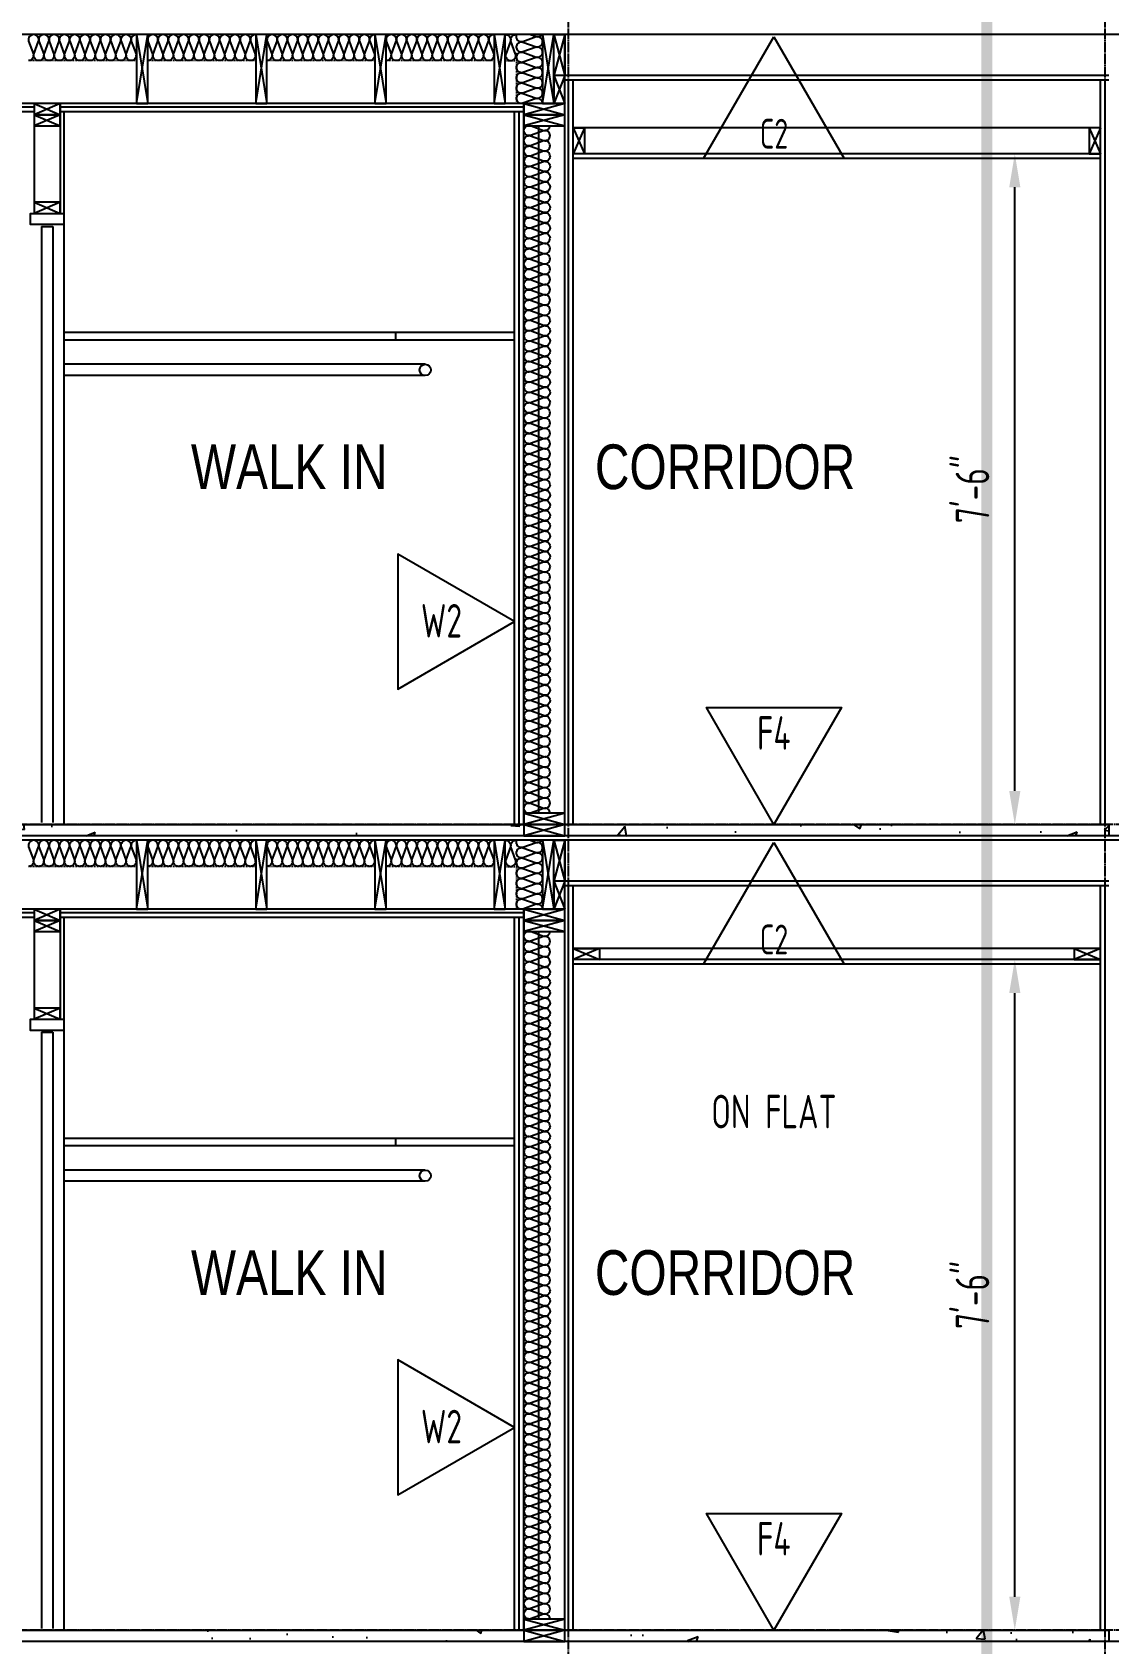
# Model space of a CAD drawing. Extents: x -2060 to 2145, y -590 to 992.
# Drawn here: x 1380 to 1524.5, y 18.5 to 234.7 of the extents above; entities that cross this region are included whole.
import ezdxf
from ezdxf.enums import TextEntityAlignment as Align

# ---------------------------------------------------------------- set-up
doc = ezdxf.new("R2010")
doc.units = 0
doc.header["$MEASUREMENT"] = 0
doc.linetypes.add('GRIDLINE', pattern=[1.53125, 1.375, -0.0625, 0.03125, -0.0625])
doc.linetypes.add('HIDDEN2', pattern=[0.1875, 0.125, -0.0625])
doc.layers.get('0').update_dxf_attribs({"linetype": 'CONTINUOUS'})
doc.layers.get('DEFPOINTS').update_dxf_attribs({"linetype": 'CONTINUOUS'})
for name, color, linetype in [('3', 85, 'CONTINUOUS'), ('DETAIL', 171, 'CONTINUOUS'), ('DIMENSIONS', 20, 'CONTINUOUS'), ('FURNITURE', 51, 'CONTINUOUS'), ('GRIDLINES', 65, 'GRIDLINE'), ('HATCH', 92, 'CONTINUOUS'), ('HIDDEN', 64, 'HIDDEN2'), ('STAIRS', 101, 'CONTINUOUS'), ('TEXT', 82, 'CONTINUOUS'), ('WALL', 215, 'CONTINUOUS')]:
    doc.layers.add(name, color=color, linetype=linetype)
doc.styles.add('48-AT', font='architxt.shx', dxfattribs={"width": 0.8, "height": 4.5})
doc.styles.add('48-ATT', font='archtitl.shx', dxfattribs={"width": 0.8, "height": 6})
doc.styles.add('AT', font='architxt.shx', dxfattribs={"width": 0.8})
doc.dimstyles.new('DIM48', dxfattribs={"dimscale": 48, "dimtxt": 0.09375, "dimasz": 0.09375, "dimexe": 0.0625, "dimexo": 0.0625, "dimgap": 0.0625, "dimtad": 1, "dimtoh": 1, "dimdec": 3, "dimzin": 3, "dimdsep": 46, "dimlunit": 4, "dimtxsty": 'AT', "dimcen": 0.09375, "dimdle": 0.0625, "dimclrd": 256, "dimclre": 256, "dimclrt": 82, "dimadec": 0, "dimazin": 0, "dimtfac": 1, "dimtdec": 3, "dimtofl": 0, "dimtmove": 2, "dimatfit": 3, "dimfxl": 1, "dimfrac": 2, "dimtolj": 1, "dimtzin": 0, "dimlwd": -1, "dimlwe": -1, "dimarcsym": 0})
pattern_1 = [(50, (1217.022, 59.328), (14.3452, -1.25504), [1.5, -16.5]), (355, (1217.022, 59.328), (-2.775, 15.04384), [1.2, -13.2]), (100.4514, (1218.217, 59.224), (11.5702, 13.7888), [1.2748, -14.02284]), (46.184, (1217.022, 63.328), (21.3448, -3.3104), [2.25, -24.75]), (96.6356, (1218.8, 63.052), (18.6933, 19.4824), [1.9122, -21.0343]), (351.184, (1217.022, 63.328), (18.6932, 19.4824), [1.8, -19.8]), (21, (1219.022, 62.328), (11.93814, -8.0524), [1.5, -16.5]), (326, (1219.022, 62.328), (4.8663, 14.503), [1.2, -13.2]), (71.4514, (1220.016, 61.657), (16.80445, 6.4506), [1.2748, -14.02284]), (37.5, (1217.0216, 59.328), (0.2432, 6.65788), [0, -13.04, 0, -13.4, 0, -13.25]), (7.5, (1217.0216, 59.328), (5.26139, 7.88823), [0, -7.64, 0, -12.74, 0, -5.05]), (327.5, (1212.5616, 59.328), (10.67645, -0.4511), [0, -5, 0, -15.6, 0, -20.7]), (317.5, (1210.562, 59.328), (11.66372, 2.0021), [0, -6.5, 0, -10.36, 0, -14.7])]

# ---------------------------------------------------------------- blocks, each defined once
blk = doc.blocks.new('BATT')
blk.add_lwpolyline([(1, 0, 0.492581), (0.753, 0.19), (0.247, 0.007, -0.492581), (0, 0.197, -0.492581), (0.247, 0.387), (0.753, 0.203, 0.492581), (1, 0.394, 0.492581), (0.753, 0.584), (0.247, 0.4, -0.492581), (0, 0.59, -0.492581), (0.247, 0.781), (0.753, 0.597, 0.492581), (1, 0.787, 0.492581), (0.753, 0.978), (0.247, 0.794, -0.492581), (0, 0.984, -0.492581), (0.247, 1.174), (0.753, 0.991, 0.492581), (1, 1.181, 0.492581), (0.753, 1.371), (0.247, 1.188, -0.492581), (0, 1.378, -0.492581), (0.247, 1.568), (0.753, 1.384, 0.492581), (1, 1.575, 0.492581), (0.753, 1.765), (0.247, 1.581, -0.492581), (0, 1.771, -0.492581), (0.247, 1.962), (0.753, 1.778, 0.492581), (1, 1.968, 0.492581), (0.753, 2.158), (0.247, 1.975, -0.492581), (0, 2.165, -0.492581), (0.247, 2.355), (0.753, 2.172, 0.492581), (1, 2.362, 0.492581), (0.753, 2.552), (0.247, 2.369, -0.492581), (0, 2.559, -0.492581), (0.247, 2.749), (0.753, 2.565, 0.492581), (1, 2.756, 0.492581), (0.753, 2.946), (0.247, 2.762, -0.492581), (0, 2.952, -0.492581), (0.247, 3.143), (0.753, 2.959, 0.492581), (1, 3.149)], format="xyb")
blk = doc.blocks.new('*D81')
at = {"layer": 'DEFPOINTS', "color": 0, "transparency": 16777216}
for p in [(1511.9, 110.28), (1511.9, 110.28), (1511.9, 20.28)]:
    blk.add_point(p, dxfattribs=at)
at = {"layer": 'DIMENSIONS', "transparency": 16777216}
blk.add_line((1511.9, 24.78), (1511.9, 105.78), dxfattribs=at)
for points in [[(1511.15, 105.78), (1512.65, 105.78), (1511.9, 110.28)], [(1511.15, 24.78), (1512.65, 24.78), (1511.9, 20.28)]]:
    blk.add_solid(points, dxfattribs=at)
at = {"layer": 'DIMENSIONS', "color": 82, "transparency": 16777216, "insert": (1506.22, 65.28), "char_height": 4.5, "attachment_point": 5, "rotation": 90, "style": 'AT'}
blk.add_mtext('\\A1;7\'-6"', dxfattribs=at)
blk = doc.blocks.new('*D82')
at = {"layer": 'DEFPOINTS', "color": 0, "transparency": 16777216}
for p in [(1511.9, 218.41), (1511.9, 218.41), (1511.9, 128.41)]:
    blk.add_point(p, dxfattribs=at)
at = {"layer": 'DIMENSIONS', "transparency": 16777216}
blk.add_line((1511.9, 132.91), (1511.9, 213.91), dxfattribs=at)
for points in [[(1511.15, 213.91), (1512.65, 213.91), (1511.9, 218.41)], [(1511.15, 132.91), (1512.65, 132.91), (1511.9, 128.41)]]:
    blk.add_solid(points, dxfattribs=at)
at = {"layer": 'DIMENSIONS', "color": 82, "transparency": 16777216, "insert": (1506.22, 173.41), "char_height": 4.5, "attachment_point": 5, "rotation": 90, "style": 'AT'}
blk.add_mtext('\\A1;7\'-6"', dxfattribs=at)
blk = doc.blocks.new('W1')
blk.add_lwpolyline([(0, 0), (0.1886, 0.3267), (-0.1886, 0.3267)], close=True)
at = {"style": 'AT', "width": 0.8}
blk.add_attdef('XX', text='', height=0.0938, dxfattribs=at).set_placement((0.0003, 0.2088), align=Align.CENTER)
blk = doc.blocks.new('W2')
blk.add_lwpolyline([(0, 0), (0.3267, 0.1886), (0.3267, -0.1886)], close=True)
at = {"style": 'AT', "width": 0.8}
blk.add_attdef('XX', text='', height=0.0938, dxfattribs=at).set_placement((0.2046, -0.0447), align=Align.CENTER)
blk = doc.blocks.new('W4')
blk.add_lwpolyline([(0, 16.34), (9.43, 0), (-9.43, 0)], close=True)
at = {"style": 'AT', "width": 0.8}
blk.add_attdef('XX', text='', height=4, dxfattribs=at).set_placement((0.01, 1.32), align=Align.CENTER)

msp = doc.modelspace()

# ---------------------------------------------------------------- hatches: boundary and pattern name
at = {"layer": 'HATCH'}
h = msp.add_hatch(dxfattribs=at)
h.set_pattern_fill('AR-CONC', color=256, scale=2, style=0)
h.set_pattern_definition(pattern_1)
h.paths.add_polyline_path([(1446.0134, 126.9074), (1126.0134, 126.9074), (1126.0134, 128.4074), (1446.0134, 128.4074)])
h = msp.add_hatch(dxfattribs=at)
h.set_pattern_fill('AR-CONC', color=256, scale=2, style=0)
h.set_pattern_definition(pattern_1)
h.paths.add_polyline_path([(1524.5134, 126.9074), (1451.5134, 126.9074), (1451.5134, 128.4074), (1524.5134, 128.4074)])
h = msp.add_hatch(dxfattribs=at)
h.set_pattern_fill('AR-CONC', color=256, scale=2, style=0)
h.set_pattern_definition(pattern_1)
h.paths.add_polyline_path([(1446.0134, 18.7824), (1126.0134, 18.7824), (1126.0134, 20.2824), (1446.0134, 20.2824)])
h = msp.add_hatch(dxfattribs=at)
h.set_pattern_fill('AR-CONC', color=256, scale=2, style=0)
h.set_pattern_definition(pattern_1)
h.paths.add_polyline_path([(1524.5134, 18.7824), (1451.5134, 18.7824), (1451.5134, 20.2824), (1524.5134, 20.2824)])

# ---------------------------------------------------------------- linework, layer by layer
at = {"layer": '3'}
for p, q in [((1524.5134, 228.2824), (1451.5134, 228.2824)), ((1452.6384, 128.4074), (1452.6384, 228.2824)), ((1523.3884, 128.4074), (1523.3884, 228.2824)), ((1380.2634, 224.0324), (1279.7634, 224.0324)), ((1446.0134, 224.0324), (1383.7634, 224.0324)), ((1384.2634, 224.0324), (1384.2634, 210.4074)), ((1444.7634, 128.4074), (1444.7634, 224.0324)), ((1523.3884, 217.7824), (1452.6384, 217.7824)), ((1830.0134, 126.9074), (1122.0134, 126.9074)), ((1524.5134, 120.1574), (1451.5134, 120.1574)), ((1452.6384, 20.2824), (1452.6384, 120.1574)), ((1523.3884, 20.2824), (1523.3884, 120.1574)), ((1380.2634, 115.9074), (1279.7634, 115.9074)), ((1446.0134, 115.9074), (1383.7634, 115.9074)), ((1384.2634, 115.9074), (1384.2634, 102.2824)), ((1444.7634, 20.2824), (1444.7634, 115.9074)), ((1523.3884, 109.6574), (1452.6384, 109.6574)), ((1830.0134, 18.7824), (1122.0134, 18.7824))]:
    msp.add_line(p, q, dxfattribs=at)
at = {"layer": 'DETAIL'}
for p, q in [((1381.2634, 208.6574), (1382.7634, 208.6574)), ((1381.2634, 208.6574), (1381.2634, 128.6574)), ((1382.7634, 208.6574), (1382.7634, 128.6574)), ((1444.7634, 194.4074), (1428.7634, 194.4074)), ((1428.7634, 194.4074), (1428.7634, 193.4074)), ((1444.7634, 193.4074), (1428.7634, 193.4074)), ((1381.2634, 100.5324), (1381.2634, 20.5324)), ((1381.2634, 100.5324), (1382.7634, 100.5324)), ((1382.7634, 100.5324), (1382.7634, 20.5324)), ((1428.7634, 86.2824), (1428.7634, 85.2824)), ((1444.7634, 86.2824), (1428.7634, 86.2824)), ((1444.7634, 85.2824), (1428.7634, 85.2824))]:
    msp.add_line(p, q, dxfattribs=at)
for points in [[(1394.0134, 234.4074), (1394.0134, 225.1574), (1395.5134, 225.1574), (1395.5134, 234.4074)], [(1410.0134, 234.4074), (1410.0134, 225.1574), (1411.5134, 225.1574), (1411.5134, 234.4074)], [(1426.0134, 234.4074), (1426.0134, 225.1574), (1427.5134, 225.1574), (1427.5134, 234.4074)], [(1442.0134, 234.4074), (1442.0134, 225.1574), (1443.5134, 225.1574), (1443.5134, 234.4074)], [(1448.5134, 234.4074), (1448.5134, 225.1574), (1450.0134, 225.1574), (1450.0134, 234.4074)], [(1450.0134, 234.4074), (1451.5134, 234.4074), (1451.5134, 228.9074), (1450.0134, 228.9074)], [(1450.0134, 225.1574), (1451.5134, 225.1574), (1451.5134, 228.9074), (1450.0134, 228.9074)], [(1380.2634, 223.6574), (1383.7634, 223.6574), (1383.7634, 225.1574), (1380.2634, 225.1574)], [(1446.0134, 223.6574), (1451.5134, 223.6574), (1451.5134, 225.1574), (1446.0134, 225.1574)], [(1380.2634, 222.1574), (1383.7634, 222.1574), (1383.7634, 223.6574), (1380.2634, 223.6574)], [(1446.0134, 222.1574), (1451.5134, 222.1574), (1451.5134, 223.6574), (1446.0134, 223.6574)], [(1454.1384, 218.4074), (1452.6384, 218.4074), (1452.6384, 221.9074), (1454.1384, 221.9074)], [(1521.8884, 218.4074), (1523.3884, 218.4074), (1523.3884, 221.9074), (1521.8884, 221.9074)], [(1384.2634, 208.9074), (1379.7634, 208.9074), (1379.7634, 210.4074), (1384.2634, 210.4074)], [(1380.2634, 210.4074), (1383.7634, 210.4074), (1383.7634, 211.9074), (1380.2634, 211.9074)], [(1446.0134, 128.4074), (1451.5134, 128.4074), (1451.5134, 129.9074), (1446.0134, 129.9074)], [(1446.0134, 126.9074), (1451.5134, 126.9074), (1451.5134, 128.4074), (1446.0134, 128.4074)], [(1394.0134, 126.2824), (1394.0134, 117.0324), (1395.5134, 117.0324), (1395.5134, 126.2824)], [(1410.0134, 126.2824), (1410.0134, 117.0324), (1411.5134, 117.0324), (1411.5134, 126.2824)], [(1426.0134, 126.2824), (1426.0134, 117.0324), (1427.5134, 117.0324), (1427.5134, 126.2824)], [(1442.0134, 126.2824), (1442.0134, 117.0324), (1443.5134, 117.0324), (1443.5134, 126.2824)], [(1448.5134, 126.2824), (1448.5134, 117.0324), (1450.0134, 117.0324), (1450.0134, 126.2824)], [(1450.0134, 126.2824), (1451.5134, 126.2824), (1451.5134, 120.7824), (1450.0134, 120.7824)], [(1450.0134, 117.0324), (1451.5134, 117.0324), (1451.5134, 120.7824), (1450.0134, 120.7824)], [(1380.2634, 115.5324), (1383.7634, 115.5324), (1383.7634, 117.0324), (1380.2634, 117.0324)], [(1446.0134, 115.5324), (1451.5134, 115.5324), (1451.5134, 117.0324), (1446.0134, 117.0324)], [(1380.2634, 114.0324), (1383.7634, 114.0324), (1383.7634, 115.5324), (1380.2634, 115.5324)], [(1446.0134, 114.0324), (1451.5134, 114.0324), (1451.5134, 115.5324), (1446.0134, 115.5324)], [(1456.1384, 110.2824), (1452.6384, 110.2824), (1452.6384, 111.7824), (1456.1384, 111.7824)], [(1519.8884, 110.2824), (1523.3884, 110.2824), (1523.3884, 111.7824), (1519.8884, 111.7824)], [(1384.2634, 100.7824), (1379.7634, 100.7824), (1379.7634, 102.2824), (1384.2634, 102.2824)], [(1380.2634, 102.2824), (1383.7634, 102.2824), (1383.7634, 103.7824), (1380.2634, 103.7824)], [(1446.0134, 20.2824), (1451.5134, 20.2824), (1451.5134, 21.7824), (1446.0134, 21.7824)], [(1446.0134, 18.7824), (1451.5134, 18.7824), (1451.5134, 20.2824), (1446.0134, 20.2824)]]:
    msp.add_lwpolyline(points, close=True, dxfattribs=at)
for centre in [(1432.7634, 189.4074), (1432.7634, 81.2824)]:
    msp.add_circle(centre, 0.75, dxfattribs=at)
at = {"layer": 'FURNITURE'}
for p, q in [((1394.0134, 234.4074), (1395.5134, 225.1574)), ((1394.0134, 225.1574), (1395.5134, 234.4074)), ((1410.0134, 234.4074), (1411.5134, 225.1574)), ((1410.0134, 225.1574), (1411.5134, 234.4074)), ((1426.0134, 234.4074), (1427.5134, 225.1574)), ((1426.0134, 225.1574), (1427.5134, 234.4074)), ((1442.0134, 234.4074), (1443.5134, 225.1574)), ((1442.0134, 225.1574), (1443.5134, 234.4074)), ((1448.5134, 225.1574), (1450.0134, 234.4074)), ((1448.5134, 234.4074), (1450.0134, 225.1574)), ((1451.5134, 234.4074), (1450.0134, 228.9074)), ((1450.0134, 234.4074), (1451.5134, 228.9074)), ((1450.0134, 228.9074), (1451.5134, 225.1574)), ((1451.5134, 228.9074), (1450.0134, 225.1574)), ((1383.7634, 225.1574), (1380.2634, 223.6574)), ((1380.2634, 225.1574), (1383.7634, 223.6574)), ((1451.5134, 225.1574), (1446.0134, 223.6574)), ((1446.0134, 225.1574), (1451.5134, 223.6574)), ((1383.7634, 223.6574), (1380.2634, 222.1574)), ((1380.2634, 223.6574), (1383.7634, 222.1574)), ((1446.0134, 223.6574), (1451.5134, 222.1574)), ((1451.5134, 223.6574), (1446.0134, 222.1574)), ((1454.1384, 221.9074), (1452.6384, 218.4074)), ((1452.6384, 221.9074), (1454.1384, 218.4074)), ((1523.3884, 221.9074), (1521.8884, 218.4074)), ((1521.8884, 221.9074), (1523.3884, 218.4074)), ((1380.2634, 211.9074), (1383.7634, 210.4074)), ((1383.7634, 211.9074), (1380.2634, 210.4074)), ((1384.2634, 208.9074), (1384.2634, 128.4074)), ((1428.7634, 194.4074), (1384.2634, 194.4074)), ((1428.7634, 193.4074), (1384.2634, 193.4074)), ((1432.7634, 190.1574), (1384.2634, 190.1574)), ((1432.7634, 188.6574), (1384.2634, 188.6574)), ((1446.0134, 129.9074), (1451.5134, 128.4074)), ((1451.5134, 129.9074), (1446.0134, 128.4074)), ((1451.5134, 128.4074), (1446.0134, 126.9074)), ((1446.0134, 128.4074), (1451.5134, 126.9074)), ((1394.0134, 126.2824), (1395.5134, 117.0324)), ((1394.0134, 117.0324), (1395.5134, 126.2824)), ((1410.0134, 126.2824), (1411.5134, 117.0324)), ((1410.0134, 117.0324), (1411.5134, 126.2824)), ((1426.0134, 126.2824), (1427.5134, 117.0324)), ((1426.0134, 117.0324), (1427.5134, 126.2824)), ((1442.0134, 126.2824), (1443.5134, 117.0324)), ((1442.0134, 117.0324), (1443.5134, 126.2824)), ((1448.5134, 126.2824), (1450.0134, 117.0324)), ((1448.5134, 117.0324), (1450.0134, 126.2824)), ((1450.0134, 126.2824), (1451.5134, 120.7824)), ((1451.5134, 126.2824), (1450.0134, 120.7824)), ((1451.5134, 120.7824), (1450.0134, 117.0324)), ((1450.0134, 120.7824), (1451.5134, 117.0324)), ((1380.2634, 117.0324), (1383.7634, 115.5324)), ((1383.7634, 117.0324), (1380.2634, 115.5324)), ((1446.0134, 117.0324), (1451.5134, 115.5324)), ((1451.5134, 117.0324), (1446.0134, 115.5324)), ((1380.2634, 115.5324), (1383.7634, 114.0324)), ((1383.7634, 115.5324), (1380.2634, 114.0324)), ((1451.5134, 115.5324), (1446.0134, 114.0324)), ((1446.0134, 115.5324), (1451.5134, 114.0324)), ((1452.6384, 111.7824), (1456.1384, 110.2824)), ((1456.1384, 111.7824), (1452.6384, 110.2824)), ((1519.8884, 111.7824), (1523.3884, 110.2824)), ((1523.3884, 111.7824), (1519.8884, 110.2824)), ((1383.7634, 103.7824), (1380.2634, 102.2824)), ((1380.2634, 103.7824), (1383.7634, 102.2824)), ((1384.2634, 100.7824), (1384.2634, 20.2824)), ((1428.7634, 86.2824), (1384.2634, 86.2824)), ((1428.7634, 85.2824), (1384.2634, 85.2824)), ((1432.7634, 82.0324), (1384.2634, 82.0324)), ((1432.7634, 80.5324), (1384.2634, 80.5324)), ((1451.5134, 21.7824), (1446.0134, 20.2824)), ((1446.0134, 21.7824), (1451.5134, 20.2824)), ((1446.0134, 20.2824), (1451.5134, 18.7824)), ((1451.5134, 20.2824), (1446.0134, 18.7824))]:
    msp.add_line(p, q, dxfattribs=at)
at = {"layer": 'GRIDLINES'}
for p, q in [((1452.0134, -87.8426), (1452.0134, 559.0867)), ((1524.0134, -87.8426), (1524.0134, 559.0867)), ((2144.8737, 128.4074), (912.0134, 128.4074)), ((2144.8737, 20.2824), (912.0134, 20.2824))]:
    msp.add_line(p, q, dxfattribs=at)
at = {"layer": 'HATCH'}
for points in [[(1394.0134, 234.4066, 0.01202375), (1393.9803, 234.4074, 0.4925808), (1393.3145, 233.5414), (1393.9571, 231.7734, -0.4925808), (1393.2914, 230.9074, -0.4925808), (1392.6256, 231.7734), (1393.2682, 233.5414, 0.4925808), (1392.6025, 234.4074, 0.4925808), (1391.9367, 233.5414), (1392.5793, 231.7734, -0.4925808), (1391.9136, 230.9074, -0.4925808), (1391.2478, 231.7734), (1391.8904, 233.5414, 0.4925808), (1391.2247, 234.4074, 0.4925808), (1390.5589, 233.5414), (1391.2015, 231.7734, -0.4925808), (1390.5358, 230.9074)], [(1410.0134, 234.4066, 0.01202375), (1409.9803, 234.4074, 0.4925808), (1409.3145, 233.5414), (1409.9571, 231.7734, -0.4925808), (1409.2914, 230.9074, -0.4925808), (1408.6256, 231.7734), (1409.2682, 233.5414, 0.4925808), (1408.6025, 234.4074, 0.4925808), (1407.9367, 233.5414), (1408.5793, 231.7734, -0.4925808), (1407.9136, 230.9074, -0.4925808), (1407.2478, 231.7734), (1407.8904, 233.5414, 0.4925808), (1407.2247, 234.4074, 0.4925808), (1406.5589, 233.5414), (1407.2015, 231.7734, -0.4925808), (1406.5358, 230.9074)], [(1426.0134, 234.4066, 0.01202375), (1425.9803, 234.4074, 0.4925808), (1425.3145, 233.5414), (1425.9571, 231.7734, -0.4925808), (1425.2914, 230.9074, -0.4925808), (1424.6256, 231.7734), (1425.2682, 233.5414, 0.4925808), (1424.6025, 234.4074, 0.4925808), (1423.9367, 233.5414), (1424.5793, 231.7734, -0.4925808), (1423.9136, 230.9074, -0.4925808), (1423.2478, 231.7734), (1423.8904, 233.5414, 0.4925808), (1423.2247, 234.4074, 0.4925808), (1422.5589, 233.5414), (1423.2015, 231.7734, -0.4925808), (1422.5358, 230.9074)], [(1442.0134, 234.4066, 0.01202375), (1441.9803, 234.4074, 0.4925808), (1441.3145, 233.5414), (1441.9571, 231.7734, -0.4925808), (1441.2914, 230.9074, -0.4925808), (1440.6256, 231.7734), (1441.2682, 233.5414, 0.4925808), (1440.6025, 234.4074, 0.4925808), (1439.9367, 233.5414), (1440.5793, 231.7734, -0.4925808), (1439.9136, 230.9074, -0.4925808), (1439.2478, 231.7734), (1439.8904, 233.5414, 0.4925808), (1439.2247, 234.4074, 0.4925808), (1438.5589, 233.5414), (1439.2015, 231.7734, -0.4925808), (1438.5358, 230.9074)], [(1443.5134, 234.4066, -0.01202375), (1443.5465, 234.4074, -0.4925808), (1444.2122, 233.5414), (1443.5696, 231.7734, 0.4925808), (1444.2354, 230.9074, 0.4925808), (1444.9011, 231.7734), (1444.2585, 233.5414, -0.4925808), (1444.9243, 234.4074, -0.03243035), (1445.0134, 234.4016, -0.03243035)], [(1448.5134, 225.1574, 0.4925808), (1447.6474, 225.8232), (1445.8794, 225.1806, -0.4925808), (1445.0134, 225.8463, -0.4925808), (1445.8794, 226.5121), (1447.6474, 225.8695, 0.4925808), (1448.5134, 226.5352, 0.4925808), (1447.6474, 227.201), (1445.8794, 226.5584, -0.4925808), (1445.0134, 227.2241, -0.4925808), (1445.8794, 227.8899), (1447.6474, 227.2473, 0.4925808), (1448.5134, 227.913, 0.4925808), (1447.6474, 228.5788), (1445.8794, 227.9362, -0.4925808), (1445.0134, 228.6019, -0.4925808), (1445.8794, 229.2677), (1447.6474, 228.6251, 0.4925808), (1448.5134, 229.2908, 0.4925808), (1447.6474, 229.9566), (1445.8794, 229.314, -0.4925808), (1445.0134, 229.9797, -0.4925808), (1445.8794, 230.6455), (1447.6474, 230.0029, 0.4925808), (1448.5134, 230.6686, 0.4925808), (1447.6474, 231.3344), (1445.8794, 230.6918, -0.4925808), (1445.0134, 231.3575, -0.4925808), (1445.8794, 232.0233), (1447.6474, 231.3807, 0.4925808), (1448.5134, 232.0464, 0.4925808), (1447.6474, 232.7122), (1445.8794, 232.0696, -0.4925808), (1445.0134, 232.7353, -0.4925808), (1445.8794, 233.4011), (1447.6474, 232.7585, 0.4925808), (1448.5134, 233.4242, 0.4925808), (1447.6474, 234.09), (1445.8794, 233.4474, -0.4925808), (1445.0134, 234.1131, -0.11080403), (1445.0794, 234.4074, -0.11080403)], [(1446.9013, 234.4074), (1447.6474, 234.1363, 0.31506642), (1448.3892, 234.4074, 0.31506642)], [(1394.0134, 231.3853, -0.14380825), (1394.0034, 231.7734), (1394.0134, 231.8008)], [(1410.0134, 231.3853, -0.14380825), (1410.0034, 231.7734), (1410.0134, 231.8008)], [(1426.0134, 231.3853, -0.14380825), (1426.0034, 231.7734), (1426.0134, 231.8008)], [(1442.0134, 231.3853, -0.14380825), (1442.0034, 231.7734), (1442.0134, 231.8008)], [(1443.5134, 231.3853, 0.14380825), (1443.5233, 231.7734), (1443.5134, 231.8008)], [(1445.0134, 231.9548), (1444.9474, 231.7734, 0.1959987), (1445.0134, 231.2575)], [(1449.5134, 218.0865, 0.4925808), (1448.6474, 218.7523), (1446.8794, 218.1097, -0.4925808), (1446.0134, 218.7754, -0.4925808), (1446.8794, 219.4412), (1448.6474, 218.7986, 0.4925808), (1449.5134, 219.4643, 0.4925808), (1448.6474, 220.13), (1446.8794, 219.4875, -0.4925808), (1446.0134, 220.1532, -0.4925808), (1446.8794, 220.8189), (1448.6474, 220.1764, 0.4925808), (1449.5134, 220.8421, 0.4925808), (1448.6474, 221.5078), (1446.8794, 220.8653, -0.4925808), (1446.0134, 221.531, -0.29340926), (1446.4156, 222.1574, -0.29340926)], [(1446.9876, 222.1574), (1448.6474, 221.5541, 0.46467241), (1449.5105, 222.1574)], [(1394.0134, 126.2816, 0.01202375), (1393.9803, 126.2824, 0.4925808), (1393.3145, 125.4164), (1393.9571, 123.6484, -0.4925808), (1393.2914, 122.7824, -0.4925808), (1392.6256, 123.6484), (1393.2682, 125.4164, 0.4925808), (1392.6025, 126.2824, 0.4925808), (1391.9367, 125.4164), (1392.5793, 123.6484, -0.4925808), (1391.9136, 122.7824, -0.4925808), (1391.2478, 123.6484), (1391.8904, 125.4164, 0.4925808), (1391.2247, 126.2824, 0.4925808), (1390.5589, 125.4164), (1391.2015, 123.6484, -0.4925808), (1390.5358, 122.7824)], [(1410.0134, 126.2816, 0.01202375), (1409.9803, 126.2824, 0.4925808), (1409.3145, 125.4164), (1409.9571, 123.6484, -0.4925808), (1409.2914, 122.7824, -0.4925808), (1408.6256, 123.6484), (1409.2682, 125.4164, 0.4925808), (1408.6025, 126.2824, 0.4925808), (1407.9367, 125.4164), (1408.5793, 123.6484, -0.4925808), (1407.9136, 122.7824, -0.4925808), (1407.2478, 123.6484), (1407.8904, 125.4164, 0.4925808), (1407.2247, 126.2824, 0.4925808), (1406.5589, 125.4164), (1407.2015, 123.6484, -0.4925808), (1406.5358, 122.7824)], [(1426.0134, 126.2816, 0.01202375), (1425.9803, 126.2824, 0.4925808), (1425.3145, 125.4164), (1425.9571, 123.6484, -0.4925808), (1425.2914, 122.7824, -0.4925808), (1424.6256, 123.6484), (1425.2682, 125.4164, 0.4925808), (1424.6025, 126.2824, 0.4925808), (1423.9367, 125.4164), (1424.5793, 123.6484, -0.4925808), (1423.9136, 122.7824, -0.4925808), (1423.2478, 123.6484), (1423.8904, 125.4164, 0.4925808), (1423.2247, 126.2824, 0.4925808), (1422.5589, 125.4164), (1423.2015, 123.6484, -0.4925808), (1422.5358, 122.7824)], [(1442.0134, 126.2816, 0.01202375), (1441.9803, 126.2824, 0.4925808), (1441.3145, 125.4164), (1441.9571, 123.6484, -0.4925808), (1441.2914, 122.7824, -0.4925808), (1440.6256, 123.6484), (1441.2682, 125.4164, 0.4925808), (1440.6025, 126.2824, 0.4925808), (1439.9367, 125.4164), (1440.5793, 123.6484, -0.4925808), (1439.9136, 122.7824, -0.4925808), (1439.2478, 123.6484), (1439.8904, 125.4164, 0.4925808), (1439.2247, 126.2824, 0.4925808), (1438.5589, 125.4164), (1439.2015, 123.6484, -0.4925808), (1438.5358, 122.7824)], [(1443.5134, 126.2816, -0.01202375), (1443.5465, 126.2824, -0.4925808), (1444.2122, 125.4164), (1443.5696, 123.6484, 0.4925808), (1444.2354, 122.7824, 0.4925808), (1444.9011, 123.6484), (1444.2585, 125.4164, -0.4925808), (1444.9243, 126.2824, -0.03243035), (1445.0134, 126.2766, -0.03243035)], [(1448.5134, 117.0324, 0.4925808), (1447.6474, 117.6982), (1445.8794, 117.0556, -0.4925808), (1445.0134, 117.7213, -0.4925808), (1445.8794, 118.3871), (1447.6474, 117.7445, 0.4925808), (1448.5134, 118.4102, 0.4925808), (1447.6474, 119.076), (1445.8794, 118.4334, -0.4925808), (1445.0134, 119.0991, -0.4925808), (1445.8794, 119.7649), (1447.6474, 119.1223, 0.4925808), (1448.5134, 119.788, 0.4925808), (1447.6474, 120.4538), (1445.8794, 119.8112, -0.4925808), (1445.0134, 120.4769, -0.4925808), (1445.8794, 121.1427), (1447.6474, 120.5001, 0.4925808), (1448.5134, 121.1658, 0.4925808), (1447.6474, 121.8316), (1445.8794, 121.189, -0.4925808), (1445.0134, 121.8547, -0.4925808), (1445.8794, 122.5205), (1447.6474, 121.8779, 0.4925808), (1448.5134, 122.5436, 0.4925808), (1447.6474, 123.2094), (1445.8794, 122.5668, -0.4925808), (1445.0134, 123.2325, -0.4925808), (1445.8794, 123.8983), (1447.6474, 123.2557, 0.4925808), (1448.5134, 123.9214, 0.4925808), (1447.6474, 124.5872), (1445.8794, 123.9446, -0.4925808), (1445.0134, 124.6103, -0.4925808), (1445.8794, 125.2761), (1447.6474, 124.6335, 0.4925808), (1448.5134, 125.2992, 0.4925808), (1447.6474, 125.965), (1445.8794, 125.3224, -0.4925808), (1445.0134, 125.9881, -0.11080403), (1445.0794, 126.2824, -0.11080403)], [(1446.9013, 126.2824), (1447.6474, 126.0113, 0.31506642), (1448.3892, 126.2824, 0.31506642)], [(1394.0134, 123.2603, -0.14380825), (1394.0034, 123.6484), (1394.0134, 123.6758)], [(1410.0134, 123.2603, -0.14380825), (1410.0034, 123.6484), (1410.0134, 123.6758)], [(1426.0134, 123.2603, -0.14380825), (1426.0034, 123.6484), (1426.0134, 123.6758)], [(1442.0134, 123.2603, -0.14380825), (1442.0034, 123.6484), (1442.0134, 123.6758)], [(1443.5134, 123.2603, 0.14380825), (1443.5233, 123.6484), (1443.5134, 123.6758)], [(1445.0134, 123.8298), (1444.9474, 123.6484, 0.1959987), (1445.0134, 123.1325)], [(1449.5134, 109.9615, 0.4925808), (1448.6474, 110.6273), (1446.8794, 109.9847, -0.4925808), (1446.0134, 110.6504, -0.4925808), (1446.8794, 111.3162), (1448.6474, 110.6736, 0.4925808), (1449.5134, 111.3393, 0.4925808), (1448.6474, 112.005), (1446.8794, 111.3625, -0.4925808), (1446.0134, 112.0282, -0.4925808), (1446.8794, 112.6939), (1448.6474, 112.0514, 0.4925808), (1449.5134, 112.7171, 0.4925808), (1448.6474, 113.3828), (1446.8794, 112.7403, -0.4925808), (1446.0134, 113.406, -0.29340926), (1446.4156, 114.0324, -0.29340926)], [(1446.9876, 114.0324), (1448.6474, 113.4291, 0.46467241), (1449.5105, 114.0324)]]:
    msp.add_lwpolyline(points, format="xyb", dxfattribs=at)
at = {"layer": 'HIDDEN', "ltscale": 0.25}
for p, q in [((1394.0134, 230.9074), (1379.5134, 230.9074)), ((1410.0134, 230.9074), (1395.5134, 230.9074)), ((1426.0134, 230.9074), (1411.5134, 230.9074)), ((1442.0134, 230.9074), (1427.5134, 230.9074)), ((1443.5134, 230.9074), (1445.0134, 230.9074)), ((1445.0134, 230.9074), (1445.0134, 225.1574)), ((1394.0134, 122.7824), (1379.5134, 122.7824)), ((1410.0134, 122.7824), (1395.5134, 122.7824)), ((1426.0134, 122.7824), (1411.5134, 122.7824)), ((1442.0134, 122.7824), (1427.5134, 122.7824)), ((1443.5134, 122.7824), (1445.0134, 122.7824)), ((1445.0134, 122.7824), (1445.0134, 117.0324))]:
    msp.add_line(p, q, dxfattribs=at)
at = {"layer": 'STAIRS'}
for p, q in [((1828.5134, 234.4074), (1122.0134, 234.4074)), ((1451.5134, 128.4074), (1451.5134, 234.4074)), ((1524.5134, 228.9074), (1451.5134, 228.9074)), ((1452.0134, 128.4074), (1452.0134, 228.2824)), ((1524.0134, 128.4074), (1524.0134, 228.2824)), ((1451.5134, 225.1574), (1122.0134, 225.1574)), ((1380.2634, 225.1574), (1380.2634, 210.4074)), ((1383.7634, 225.1574), (1383.7634, 210.4074)), ((1446.0134, 128.4074), (1446.0134, 225.1574)), ((1380.2634, 224.6574), (1279.7634, 224.6574)), ((1446.0134, 224.6574), (1383.7634, 224.6574)), ((1445.3884, 128.4074), (1445.3884, 224.0324)), ((1448.0134, 129.9074), (1448.0134, 222.1574)), ((1523.3884, 221.9074), (1452.6384, 221.9074)), ((1523.3884, 218.4074), (1452.6384, 218.4074)), ((1828.5134, 126.2824), (1122.0134, 126.2824)), ((1451.5134, 20.2824), (1451.5134, 126.2824)), ((1524.5134, 120.7824), (1451.5134, 120.7824)), ((1452.0134, 20.2824), (1452.0134, 120.1574)), ((1524.0134, 20.2824), (1524.0134, 120.1574)), ((1451.5134, 117.0324), (1122.0134, 117.0324)), ((1380.2634, 117.0324), (1380.2634, 102.2824)), ((1383.7634, 117.0324), (1383.7634, 102.2824)), ((1446.0134, 20.2824), (1446.0134, 117.0324)), ((1380.2634, 116.5324), (1279.7634, 116.5324)), ((1446.0134, 116.5324), (1383.7634, 116.5324)), ((1445.3884, 20.2824), (1445.3884, 115.9074)), ((1448.0134, 21.7824), (1448.0134, 114.0324)), ((1523.3884, 111.7824), (1452.6384, 111.7824)), ((1523.3884, 110.2824), (1452.6384, 110.2824))]:
    msp.add_line(p, q, dxfattribs=at)
at = {"layer": 'TEXT', "linetype": 'Continuous', "const_width": 1.5, "flags": 128}
msp.add_lwpolyline([(1528.9452, 351.8001), (1520.1546, 351.8001, 0.41421356), (1508.1546, 339.8001), (1508.1546, -113.0628, 0.41421356), (1520.1546, -125.0628), (1528.9452, -125.0628, 0.41421356), (1540.9452, -113.0628), (1540.9452, 339.8001, 0.41421356)], format="xyb", close=True, dxfattribs=at)
at = {"layer": 'WALL'}
for points in [[(1446.0134, 126.9074), (1126.0134, 126.9074), (1126.0134, 128.4074), (1446.0134, 128.4074)], [(1524.5134, 126.9074), (1451.5134, 126.9074), (1451.5134, 128.4074), (1524.5134, 128.4074)], [(1446.0134, 18.7824), (1126.0134, 18.7824), (1126.0134, 20.2824), (1446.0134, 20.2824)], [(1524.5134, 18.7824), (1451.5134, 18.7824), (1451.5134, 20.2824), (1524.5134, 20.2824)]]:
    msp.add_lwpolyline(points, close=True, dxfattribs=at)

# ---------------------------------------------------------------- block references
at = {"layer": 'HATCH', "xscale": -3.5, "yscale": 3.5, "zscale": 3.5}
for p, rotation in [((1390.5358, 234.4074), 90), ((1406.5358, 234.4074), 90), ((1422.5358, 234.4074), 90), ((1438.5358, 234.4074), 90), ((1446.0134, 218.0865), 180), ((1446.0134, 196.0417), 180), ((1446.0134, 173.997), 180), ((1446.0134, 151.9522), 180), ((1390.5358, 126.2824), 90), ((1406.5358, 126.2824), 90), ((1422.5358, 126.2824), 90), ((1438.5358, 126.2824), 90), ((1446.0134, 109.9615), 180), ((1446.0134, 87.9167), 180), ((1446.0134, 65.872), 180), ((1446.0134, 43.8272), 180)]:
    msp.add_blockref('BATT', p, dxfattribs=dict(at, rotation=rotation))
at = {"layer": 'HATCH', "xscale": 3.5, "yscale": 3.5, "zscale": 3.5}
for p in [(1446.0134, 196.0417), (1446.0134, 173.997), (1446.0134, 151.9522), (1446.0134, 129.9074), (1446.0134, 87.9167), (1446.0134, 65.872), (1446.0134, 43.8272), (1446.0134, 21.7824)]:
    msp.add_blockref('BATT', p, dxfattribs=at)
at = {"layer": 'TEXT'}
for p in [(1479.5668, 217.7824), (1479.5668, 109.6574)]:
    msp.add_blockref('W4', p, dxfattribs=at).add_auto_attribs({'XX': 'C2'})
ref = msp.add_blockref('W2', (1444.7634, 155.6362), dxfattribs=dict(at, xscale=-48, yscale=48, zscale=48))
ref.add_attrib('XX', 'W2', dxfattribs={"layer": '0', "height": 4.5, "style": 'AT', "width": 0.8}).set_placement((1434.943, 153.4927), align=Align.CENTER)
ref = msp.add_blockref('W1', (1479.5668, 128.4074), dxfattribs=dict(at, xscale=-48, yscale=48, zscale=48))
ref.add_attrib('XX', 'F4', dxfattribs={"layer": '0', "height": 4.5, "style": 'AT', "width": 0.8}).set_placement((1479.5524, 138.4308), align=Align.CENTER)
ref = msp.add_blockref('W2', (1444.7634, 47.5112), dxfattribs=dict(at, xscale=-48, yscale=48, zscale=48))
ref.add_attrib('XX', 'W2', dxfattribs={"layer": '0', "height": 4.5, "style": 'AT', "width": 0.8}).set_placement((1434.943, 45.3677), align=Align.CENTER)
ref = msp.add_blockref('W1', (1479.5668, 20.2824), dxfattribs=dict(at, xscale=-48, yscale=48, zscale=48))
ref.add_attrib('XX', 'F4', dxfattribs={"layer": '0', "height": 4.5, "style": 'AT', "width": 0.8}).set_placement((1479.5524, 30.3058), align=Align.CENTER)

# ---------------------------------------------------------------- texts
at = {"layer": 'TEXT', "style": '48-ATT', "width": 0.8}
for s, p in [('CORRIDOR', (1473.0134, 176.4074)), ('WALK IN', (1414.5134, 176.4074)), ('CORRIDOR', (1473.0134, 68.2824)), ('WALK IN', (1414.5134, 68.2824))]:
    msp.add_text(s, height=6, dxfattribs=at).set_placement(p, align=Align.MIDDLE)
at = {"layer": 'TEXT', "style": '48-AT', "width": 0.8}
msp.add_text('ON FLAT', height=4.5, dxfattribs=at).set_placement((1479.5668, 86.286), align=Align.BOTTOM_CENTER)

# ---------------------------------------------------------------- dimensions: what is measured, and where the dimension line sits
at = {"layer": 'DIMENSIONS'}
for base, p1, p2, picture, middle in [((1511.902, 218.4074), (1511.902, 128.4074), (1511.902, 218.4074), '*D82', (1506.2234, 173.4074)), ((1511.902, 110.2824), (1511.902, 20.2824), (1511.902, 110.2824), '*D81', (1506.2234, 65.2824))]:
    dim = msp.add_linear_dim(base=base, p1=p1, p2=p2, angle=90, dimstyle='DIM48', dxfattribs=at)
    dim.commit()
    dim.dimension.update_dxf_attribs({"geometry": picture, "text_midpoint": middle})

doc.saveas('drawing.dxf')
